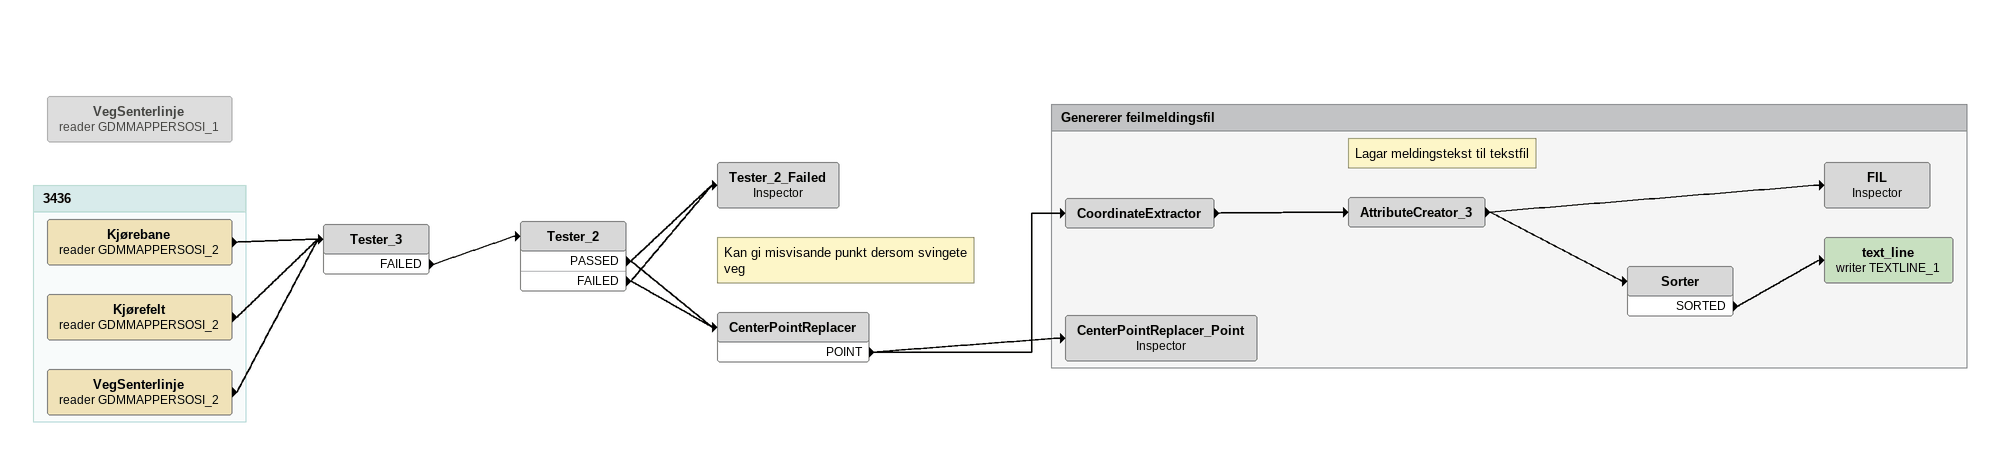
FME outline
VegSenterlinje (reader GDMMAPPERSOSI_1) [off]
Tester_3
    FAILED -> Tester_2
Tester_2
    PASSED -> CenterPointReplacer
    PASSED -> Tester_2_Failed
    FAILED -> CenterPointReplacer
    FAILED -> Tester_2_Failed
Tester_2_Failed: Inspector
Note: Kan gi misvisande punkt dersom svingete veg
CenterPointReplacer
    POINT -> CenterPointReplacer_Point
    POINT -> CoordinateExtractor

Bookmark: 3436
Kjørebane (reader GDMMAPPERSOSI_2)
    -> Tester_3
Kjørefelt (reader GDMMAPPERSOSI_2)
    -> Tester_3
VegSenterlinje (reader GDMMAPPERSOSI_2)
    -> Tester_3

Bookmark: Genererer feilmeldingsfil
CoordinateExtractor
    -> AttributeCreator_3
Note: Lagar meldingstekst til tekstfil
AttributeCreator_3
    -> Sorter
    -> FIL
FIL: Inspector
Sorter
    SORTED -> text_line (writer TEXTLINE_1)
text_line (writer TEXTLINE_1)
CenterPointReplacer_Point: Inspector
